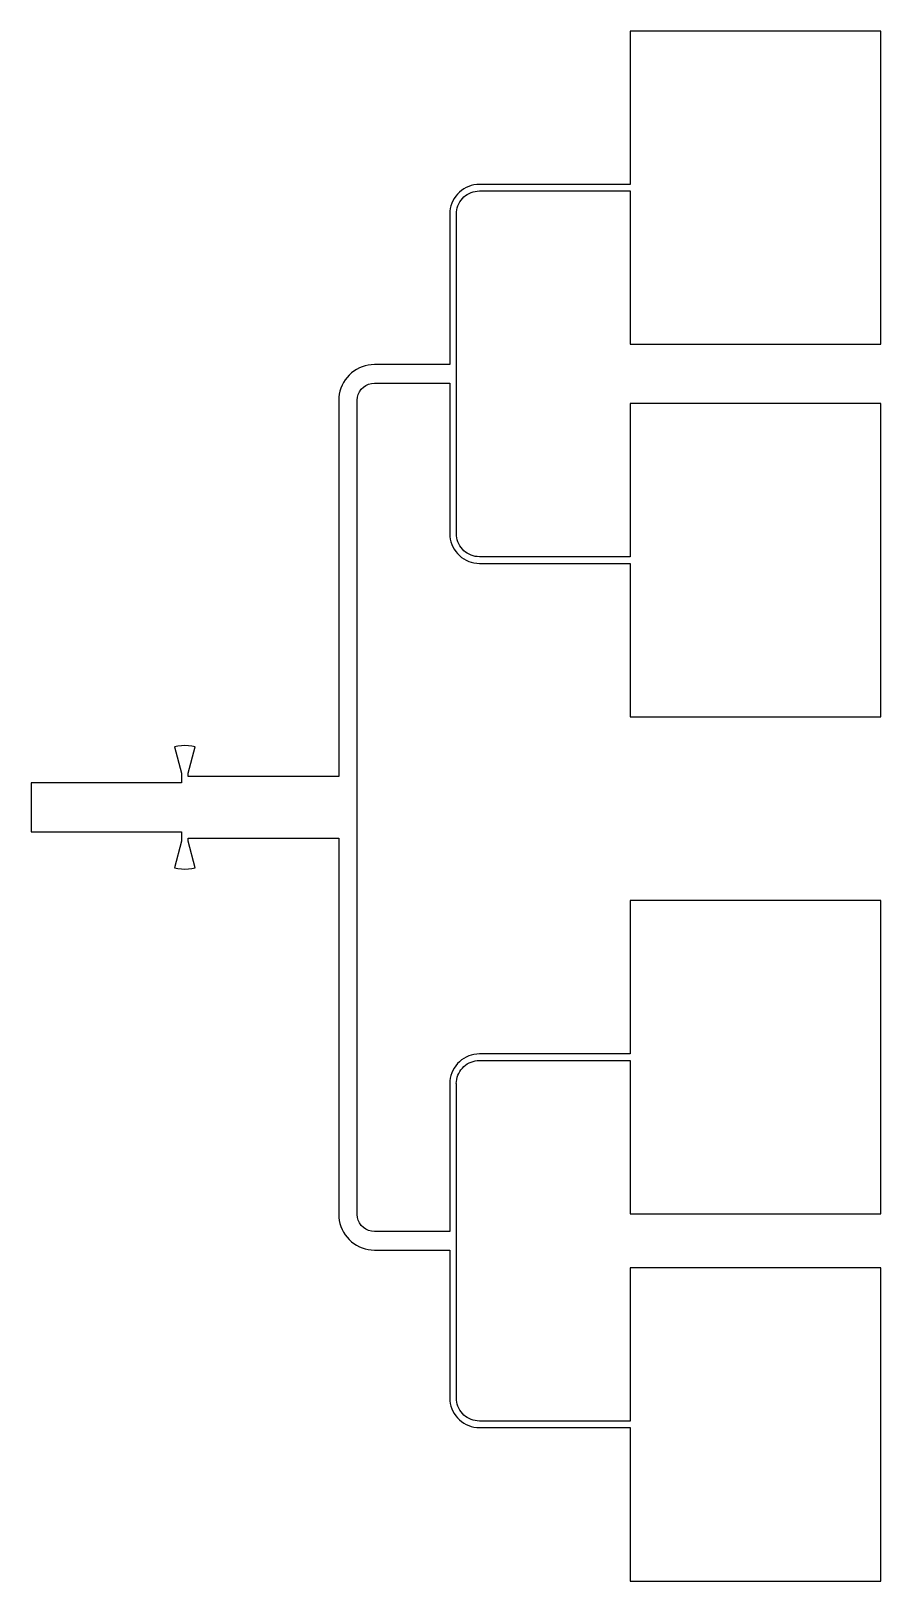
# Model space of a CAD drawing. Header units: millimetres. Extents: x 26 to 91, y 11 to 128.
import ezdxf

# ---------------------------------------------------------------- set-up
doc = ezdxf.new("R2010")
doc.units = ezdxf.units.MM
doc.layers.add('Copper', color=136, linetype='CONTINUOUS')

msp = doc.modelspace()

# ---------------------------------------------------------------- linework, layer by layer
at = {"layer": 'Copper'}
msp.add_lwpolyline([(49.6492, 38.38923), (49.649155, 38.38923), (49.6492, 38.3882), (49.659429, 38.153909), (49.690174, 37.92038), (49.741155, 37.690419), (49.811985, 37.465776), (49.902124, 37.248161), (50.010886, 37.03923), (50.137444, 36.840574), (50.280835, 36.653703), (50.439967, 36.480042), (50.613628, 36.32091), (50.800499, 36.177519), (50.999155, 36.050961), (51.208086, 35.942199), (51.425701, 35.85206), (51.650344, 35.78123), (51.880305, 35.730249), (52.113834, 35.699504), (52.349155, 35.68923), (58.049155, 35.68923), (58.049155, 24.48923), (58.058753, 24.281626), (58.087466, 24.075794), (58.135047, 23.873488), (58.201092, 23.676436), (58.285038, 23.486319), (58.386166, 23.304758), (58.503616, 23.133302), (58.636385, 22.973415), (58.78334, 22.82646), (58.943227, 22.693691), (59.114683, 22.576241), (59.296244, 22.475113), (59.486361, 22.391167), (59.683413, 22.325122), (59.885719, 22.277541), (60.091551, 22.248828), (60.299155, 22.23923), (71.699155, 22.23923), (71.699155, 10.62743), (90.698355, 10.62743), (90.698355, 34.35103), (71.699155, 34.35103), (71.699155, 22.73923), (60.299155, 22.73923), (60.137685, 22.746695), (59.977593, 22.769027), (59.820245, 22.806035), (59.666982, 22.857404), (59.519113, 22.922694), (59.377899, 23.00135), (59.244544, 23.0927), (59.120188, 23.195964), (59.005889, 23.310263), (58.902625, 23.434619), (58.811275, 23.567974), (58.732619, 23.709188), (58.667329, 23.857057), (58.61596, 24.01032), (58.578952, 24.167668), (58.55662, 24.32776), (58.549155, 24.48923), (58.549155, 48.28923), (58.548922, 48.28923), (58.556382, 48.450595), (58.578714, 48.610687), (58.615722, 48.768035), (58.667091, 48.921298), (58.732381, 49.069167), (58.811037, 49.210381), (58.902387, 49.343736), (59.005651, 49.468092), (59.11995, 49.582391), (59.244306, 49.685655), (59.377661, 49.777005), (59.518875, 49.855661), (59.666744, 49.920951), (59.820007, 49.97232), (59.977355, 50.009328), (60.137447, 50.03166), (60.298917, 50.039125), (71.698917, 50.039125), (71.698917, 38.427325), (90.698117, 38.427325), (90.698117, 62.150925), (71.698917, 62.150925), (71.698917, 50.539125), (60.298917, 50.539125), (60.091313, 50.529527), (59.885481, 50.500814), (59.683175, 50.453233), (59.486123, 50.387188), (59.296006, 50.303242), (59.114445, 50.202114), (58.942989, 50.084664), (58.783102, 49.951895), (58.636147, 49.80494), (58.503378, 49.645053), (58.385928, 49.473597), (58.2848, 49.292036), (58.200854, 49.101919), (58.134809, 48.904867), (58.087228, 48.702561), (58.058515, 48.496729), (58.048917, 48.289125), (58.049155, 48.289125), (58.049155, 37.08923), (52.349155, 37.08923), (52.123412, 37.10898), (51.904529, 37.16763), (51.699155, 37.263397), (51.513531, 37.393372), (51.353297, 37.553606), (51.223322, 37.73923), (51.127555, 37.944604), (51.068905, 38.163487), (51.0492, 38.388716), (51.0492, 100.0382), (51.06895, 100.263943), (51.1276, 100.482826), (51.223367, 100.6882), (51.353342, 100.873824), (51.513576, 101.034058), (51.6992, 101.164033), (51.904574, 101.2598), (52.123457, 101.31845), (52.3492, 101.3382), (58.0492, 101.3382), (58.0492, 89.9382), (58.049402, 89.9382), (58.059, 89.730596), (58.087713, 89.524764), (58.135294, 89.322458), (58.201339, 89.125406), (58.285285, 88.935289), (58.386413, 88.753728), (58.503863, 88.582272), (58.636632, 88.422385), (58.783587, 88.27543), (58.943474, 88.142661), (59.11493, 88.025211), (59.296491, 87.924083), (59.486608, 87.840137), (59.68366, 87.774092), (59.885966, 87.726511), (60.091798, 87.697798), (60.299402, 87.6882), (71.699402, 87.6882), (71.699402, 76.0764), (90.698602, 76.0764), (90.698602, 99.8), (71.699402, 99.8), (71.699402, 88.1882), (60.299402, 88.1882), (60.137932, 88.195665), (59.97784, 88.217997), (59.820492, 88.255005), (59.667229, 88.306374), (59.51936, 88.371664), (59.378146, 88.45032), (59.244791, 88.54167), (59.120435, 88.644934), (59.006136, 88.759233), (58.902872, 88.883589), (58.811522, 89.016944), (58.732866, 89.158158), (58.667576, 89.306027), (58.616207, 89.45929), (58.579199, 89.616638), (58.556867, 89.77673), (58.549402, 89.9382), (58.5492, 89.9382), (58.5492, 114.1382), (58.556665, 114.29967), (58.578997, 114.459762), (58.616005, 114.61711), (58.667374, 114.770373), (58.732664, 114.918242), (58.81132, 115.059456), (58.90267, 115.192811), (59.005934, 115.317167), (59.120233, 115.431466), (59.244589, 115.53473), (59.377944, 115.62608), (59.519158, 115.704736), (59.667027, 115.770026), (59.82029, 115.821395), (59.977638, 115.858403), (60.13773, 115.880735), (60.2992, 115.8882), (71.6992, 115.8882), (71.6992, 104.2764), (90.6984, 104.2764), (90.6984, 128), (71.6992, 128), (71.6992, 116.3882), (60.2992, 116.3882), (60.091596, 116.378602), (59.885764, 116.349889), (59.683458, 116.302308), (59.486406, 116.236263), (59.296289, 116.152317), (59.114728, 116.051189), (58.943272, 115.933739), (58.783385, 115.80097), (58.63643, 115.654015), (58.503661, 115.494128), (58.386211, 115.322672), (58.285083, 115.141111), (58.201137, 114.950994), (58.135092, 114.753942), (58.087511, 114.551636), (58.058798, 114.345804), (58.0492, 114.1382), (58.0492, 102.7382), (52.3492, 102.7382), (52.113879, 102.727926), (51.88035, 102.697181), (51.650389, 102.6462), (51.425746, 102.57537), (51.208131, 102.485231), (50.9992, 102.376469), (50.800544, 102.249911), (50.613673, 102.10652), (50.440012, 101.947388), (50.28088, 101.773727), (50.137489, 101.586856), (50.010931, 101.3882), (49.902169, 101.179269), (49.81203, 100.961654), (49.7412, 100.737011), (49.690219, 100.50705), (49.659474, 100.273521), (49.6492, 100.0382), (49.6492, 71.5382), (38.2492, 71.5382), (38.2492, 71.7882), (38.785266, 73.788826), (38.526591, 73.846173), (38.263903, 73.880756), (37.9992, 73.892313), (37.734497, 73.880756), (37.471809, 73.846173), (37.213134, 73.788826), (37.7492, 71.7882), (37.7492, 71.0682), (26.3492, 71.0682), (26.3492, 67.3582), (37.7492, 67.3582), (37.7492, 66.6382), (37.213134, 64.637574), (37.471809, 64.580227), (37.734497, 64.545644), (37.9992, 64.534087), (38.263903, 64.545644), (38.526591, 64.580227), (38.785266, 64.637574), (38.2492, 66.6382), (38.2492, 66.8882), (49.6492, 66.8882)], close=True, dxfattribs=at)

doc.saveas('drawing.dxf')
